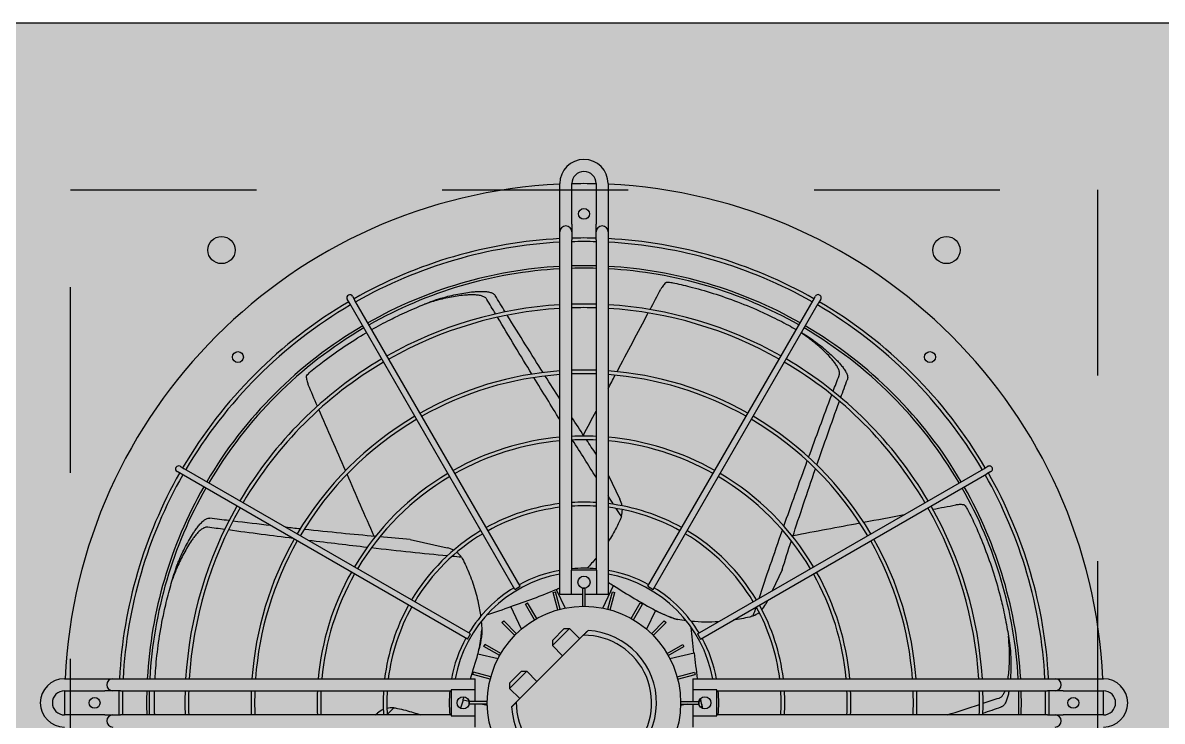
# Model space of a CAD drawing. Header units: metres. Extents: x -11 to 85, y -301 to 135.
# Drawn here: x 64.883 to 65.496, y -27.8 to -27.424 of the extents above; entities that cross this region are included whole.
import ezdxf

# ---------------------------------------------------------------- set-up
doc = ezdxf.new("R2010")
doc.units = ezdxf.units.M
doc.header["$LTSCALE"] = 0.036
doc.linetypes.add('HIDDEN', pattern=[0.375, 0.25, -0.125])
for name, color, linetype in [('elec psiktis', 170, 'Continuous'), ('elec psiktis exartimata', 170, 'Continuous'), ('fan klimatismos hatch', 21, 'Continuous')]:
    doc.layers.add(name, color=color, linetype=linetype)

# ---------------------------------------------------------------- blocks, each defined once
blk = doc.blocks.new('elec psiktis')
at = {"layer": 'fan klimatismos hatch'}
blk.add_hatch(color=256, dxfattribs=at).paths.add_polyline_path([(-0.00644, 2.2384), (-1.18294, 2.2384), (-1.18294, -0.0146), (-0.00644, -0.0146)])
at = {"layer": 'elec psiktis'}
blk.add_line((-0.00644, -0.0146), (-4.78444, -0.0146), dxfattribs=at)
at = {"layer": 'elec psiktis exartimata', "linetype": 'HIDDEN'}
for p, q in [((-1.01969, 0.12365), (-1.01969, 0.97365)), ((-0.16969, 0.97365), (-0.16969, 0.12365)), ((-0.16969, 0.12365), (-1.01969, 0.12365))]:
    blk.add_line(p, q, dxfattribs=at)
at = {"layer": 'elec psiktis exartimata'}
for p, q in [((-0.68469, 0.55932), (-0.68469, 0.56865)), ((-0.50469, 0.56865), (-0.50469, 0.55932)), ((-1.02469, 0.55865), (-0.99119, 0.55865)), ((-0.98469, 0.55865), (-0.99119, 0.55865)), ((-0.97819, 0.55865), (-0.98469, 0.55865)), ((-0.97819, 0.55865), (-0.70469, 0.55865)), ((-0.68469, 0.55932), (-0.70469, 0.55932)), ((-0.70469, 0.55932), (-0.70469, 0.53798)), ((-0.68469, 0.54965), (-0.68469, 0.55932)), ((-0.50469, 0.55932), (-0.50469, 0.54965)), ((-0.48469, 0.55932), (-0.50469, 0.55932)), ((-0.48469, 0.53798), (-0.48469, 0.55932)), ((-0.48469, 0.55865), (-0.21119, 0.55865)), ((-0.42176, 0.55865), (-0.42366, 0.55714)), ((-0.20469, 0.55865), (-0.21119, 0.55865)), ((-0.19819, 0.55865), (-0.20469, 0.55865)), ((-0.19819, 0.55865), (-0.16469, 0.55865)), ((-0.69139, 0.54743), (-0.6923, 0.55145)), ((-0.69137, 0.5471), (-0.68983, 0.54745)), ((-0.68969, 0.54765), (-0.68969, 0.54965)), ((-0.67468, 0.54965), (-0.68969, 0.54965)), ((-0.67468, 0.54765), (-0.68969, 0.54765)), ((-0.68469, 0.53798), (-0.68469, 0.54765)), ((-0.68018, 0.54965), (-0.67465, 0.55092)), ((-0.53869, 0.54808), (-0.59411, 0.49266)), ((-0.51472, 0.55092), (-0.50919, 0.54965)), ((-0.51469, 0.54965), (-0.49969, 0.54965)), ((-0.51469, 0.54765), (-0.49969, 0.54765)), ((-0.50469, 0.54765), (-0.50469, 0.53798)), ((-0.49969, 0.54965), (-0.49969, 0.54765)), ((-0.49954, 0.54745), (-0.49458, 0.54632)), ((-0.99119, 0.53865), (-1.02469, 0.53865)), ((-0.99119, 0.53865), (-0.98469, 0.53865)), ((-0.98469, 0.53865), (-0.97819, 0.53865)), ((-0.70469, 0.53865), (-0.97819, 0.53865)), ((-0.70469, 0.53798), (-0.68469, 0.53798)), ((-0.68469, 0.52865), (-0.68469, 0.53798)), ((-0.54165, 0.54512), (-0.53317, 0.53663)), ((-0.50469, 0.53798), (-0.48469, 0.53798)), ((-0.50469, 0.53798), (-0.50469, 0.52865)), ((-0.21119, 0.53865), (-0.48469, 0.53865)), ((-0.21119, 0.53865), (-0.20469, 0.53865)), ((-0.20469, 0.53865), (-0.19819, 0.53865)), ((-0.16469, 0.53865), (-0.19819, 0.53865)), ((-0.99119, 0.52865), (-1.02469, 0.52865)), ((-0.98469, 0.52865), (-0.99119, 0.52865)), ((-0.97819, 0.52865), (-0.98469, 0.52865)), ((-0.68469, 0.52865), (-0.97819, 0.52865)), ((-0.67221, 0.52892), (-0.68671, 0.52503)), ((-0.55579, 0.53098), (-0.54731, 0.52249)), ((-0.53317, 0.53663), (-0.54731, 0.52249)), ((-0.54307, 0.52249), (-0.53317, 0.53239)), ((-0.53317, 0.53239), (-0.53317, 0.53663)), ((-0.51716, 0.52892), (-0.50266, 0.52503)), ((-0.21119, 0.52865), (-0.50469, 0.52865)), ((-0.20469, 0.52865), (-0.21119, 0.52865)), ((-0.19819, 0.52865), (-0.20469, 0.52865)), ((-0.16469, 0.52865), (-0.19819, 0.52865)), ((-0.68619, 0.5231), (-0.68671, 0.52503)), ((-0.67169, 0.52698), (-0.68619, 0.5231)), ((-0.54307, 0.52249), (-0.54731, 0.52249)), ((-0.51768, 0.52698), (-0.50318, 0.5231)), ((-0.50266, 0.52503), (-0.50318, 0.5231)), ((-0.66575, 0.51192), (-0.68589, 0.50732)), ((-0.66446, 0.50952), (-0.67746, 0.50202)), ((-0.57701, 0.50976), (-0.56852, 0.50128)), ((-0.52491, 0.50952), (-0.51191, 0.50202)), ((-0.5069, 0.5081), (-0.52362, 0.51192)), ((-0.67646, 0.50029), (-0.67746, 0.50202)), ((-0.66346, 0.50779), (-0.67646, 0.50029)), ((-0.56852, 0.50128), (-0.58266, 0.48714)), ((-0.56852, 0.49703), (-0.56852, 0.50128)), ((-0.52591, 0.50779), (-0.51291, 0.50029)), ((-0.51191, 0.50202), (-0.51291, 0.50029)), ((-0.50703, 0.5078), (-0.50795, 0.50378)), ((-0.6912, 0.49582), (-0.92806, 0.35907)), ((-0.6887, 0.49149), (-0.92556, 0.35474)), ((-0.6887, 0.49149), (-0.6912, 0.49582)), ((-0.65196, 0.4928), (-0.66257, 0.48219)), ((-0.65054, 0.49138), (-0.66115, 0.48077)), ((-0.59115, 0.49562), (-0.58266, 0.48714)), ((-0.57842, 0.48714), (-0.56852, 0.49703)), ((-0.53883, 0.49138), (-0.52822, 0.48077)), ((-0.53741, 0.4928), (-0.5268, 0.48219)), ((-0.49817, 0.49582), (-0.50067, 0.49149)), ((-0.50067, 0.49149), (-0.26381, 0.35474)), ((-0.49817, 0.49582), (-0.26131, 0.35907)), ((-0.66115, 0.48077), (-0.66257, 0.48219)), ((-0.65375, 0.47209), (-0.64631, 0.48754)), ((-0.57842, 0.48714), (-0.58266, 0.48714)), ((-0.54306, 0.48754), (-0.53409, 0.46893)), ((-0.5268, 0.48219), (-0.52822, 0.48077)), ((-0.65402, 0.47229), (-0.65773, 0.47407)), ((-0.63555, 0.47988), (-0.64305, 0.46688)), ((-0.63382, 0.47888), (-0.64132, 0.46588)), ((-0.61635, 0.47164), (-0.62024, 0.45715)), ((-0.57302, 0.47164), (-0.56913, 0.45715)), ((-0.55555, 0.47888), (-0.54805, 0.46588)), ((-0.55382, 0.47988), (-0.54632, 0.46688)), ((-0.7465, 0.46389), (-0.74509, 0.4668)), ((-0.64132, 0.46588), (-0.64305, 0.46688)), ((-0.61027, 0.47019), (-0.61924, 0.45157)), ((-0.61442, 0.47113), (-0.61831, 0.45663)), ((-0.59569, 0.46866), (-0.59569, 0.45365)), ((-0.59369, 0.46866), (-0.59369, 0.45365)), ((-0.57166, 0.45474), (-0.5791, 0.47019)), ((-0.57495, 0.47113), (-0.57106, 0.45663)), ((-0.54632, 0.46688), (-0.54805, 0.46588)), ((-0.65185, 0.45464), (-0.7886, 0.21778)), ((-0.75875, 0.43845), (-0.75035, 0.4559)), ((-0.64752, 0.45214), (-0.65185, 0.45464)), ((-0.61831, 0.45663), (-0.62024, 0.45715)), ((-0.60535, 0.45865), (-0.61469, 0.45865)), ((-0.61469, 0.16515), (-0.61469, 0.45865)), ((-0.60535, 0.45865), (-0.60535, 0.43865)), ((-0.59569, 0.45865), (-0.60535, 0.45865)), ((-0.59369, 0.45365), (-0.59569, 0.45365)), ((-0.58402, 0.45865), (-0.59369, 0.45865)), ((-0.58402, 0.43865), (-0.58402, 0.45865)), ((-0.57469, 0.45865), (-0.58402, 0.45865)), ((-0.57469, 0.45865), (-0.57469, 0.16515)), ((-0.57197, 0.45465), (-0.57469, 0.45334)), ((-0.56913, 0.45715), (-0.57106, 0.45663)), ((-0.53752, 0.45464), (-0.54185, 0.45214)), ((-0.53752, 0.45464), (-0.40077, 0.21778)), ((-0.64752, 0.45214), (-0.78427, 0.21528)), ((-0.54185, 0.45214), (-0.4051, 0.21528)), ((-0.60535, 0.43865), (-0.58402, 0.43865)), ((-0.60469, 0.16515), (-0.60469, 0.43865)), ((-0.58469, 0.43865), (-0.58469, 0.16515)), ((-0.45074, 0.41323), (-0.48142, 0.42023)), ((-0.61469, 0.35971), (-0.62447, 0.38003)), ((-0.93152, 0.35707), (-0.92806, 0.35907)), ((-0.26131, 0.35907), (-0.25785, 0.35707)), ((-0.92556, 0.35474), (-0.92902, 0.35274)), ((-0.26035, 0.35274), (-0.26381, 0.35474)), ((-0.7906, 0.21432), (-0.7886, 0.21778)), ((-0.40077, 0.21778), (-0.39877, 0.21432)), ((-0.78427, 0.21528), (-0.78627, 0.21182)), ((-0.4031, 0.21182), (-0.4051, 0.21528)), ((-0.61469, 0.15865), (-0.61469, 0.16515)), ((-0.60469, 0.16515), (-0.60469, 0.15865)), ((-0.58469, 0.15865), (-0.58469, 0.16515)), ((-0.57469, 0.16515), (-0.57469, 0.15865)), ((-0.61469, 0.15215), (-0.61469, 0.15865)), ((-0.61469, 0.11865), (-0.61469, 0.15215)), ((-0.60469, 0.15865), (-0.60469, 0.15215)), ((-0.60469, 0.11865), (-0.60469, 0.15215)), ((-0.58469, 0.15215), (-0.58469, 0.15865)), ((-0.58469, 0.15215), (-0.58469, 0.11865)), ((-0.57469, 0.15865), (-0.57469, 0.15215)), ((-0.57469, 0.15215), (-0.57469, 0.11865))]:
    blk.add_line(p, q, dxfattribs=at)
for centre, radius in [((-0.59469, 0.54865), 0.08), ((-0.99969, 0.54865), 0.0045), ((-0.69469, 0.54865), 0.005), ((-0.49469, 0.54865), 0.005), ((-0.18969, 0.54865), 0.0045), ((-0.59469, 0.44865), 0.005), ((-0.88106, 0.26228), 0.0045), ((-0.30831, 0.26228), 0.0045), ((-0.89469, 0.17365), 0.01125), ((-0.29469, 0.17365), 0.01125), ((-0.59469, 0.14365), 0.0045)]:
    blk.add_circle(centre, radius, dxfattribs=at)
for centre, radius, start, end in [((-0.59469, 0.54865), 0.06, 3.18969, 266.81031), ((-0.59469, 0.54865), 0.056, 359.41531, 270.58469), ((-1.02469, 0.54865), 0.02, 90, 270), ((-0.98469, 0.56365), 0.005, 90, 270), ((-0.20469, 0.56365), 0.005, 270, 90), ((-0.16469, 0.54865), 0.02, 270, 90), ((-1.02469, 0.54865), 0.01, 90, 270), ((-0.59469, 0.54865), 0.43, 178.66742, 180), ((-0.59469, 0.54865), 0.385, 178.51163, 180), ((-0.59469, 0.54865), 0.382, 178.49994, 180), ((-0.59469, 0.54865), 0.362, 178.41704, 180), ((-0.59469, 0.54865), 0.36, 178.40825, 180), ((-0.59469, 0.54865), 0.3303, 178.26508, 180), ((-0.59469, 0.54865), 0.3273, 178.24917, 180), ((-0.59469, 0.54865), 0.2756, 177.9206, 180), ((-0.59469, 0.54865), 0.2726, 177.8977, 180), ((-0.59469, 0.54865), 0.2209, 177.40537, 180), ((-0.59469, 0.54865), 0.2179, 177.36962, 180), ((-0.59469, 0.54865), 0.1662, 176.55052, 180), ((-0.59469, 0.54865), 0.1632, 176.48703, 180), ((-0.59469, 0.54865), 0.1115, 174.85445, 180), ((-0.59469, 0.54865), 0.1115, 354.85445, 5.14555), ((-0.59469, 0.54865), 0.1632, 356.48703, 3.51297), ((-0.59469, 0.54865), 0.1662, 356.55052, 3.44948), ((-0.43613, 0.57277), 0.02, 292.17537, 308.57143), ((-0.59469, 0.54865), 0.2179, 357.36962, 2.63038), ((-0.59469, 0.54865), 0.2209, 357.40537, 2.59463), ((-0.59469, 0.54865), 0.2726, 357.8977, 2.1023), ((-0.59469, 0.54865), 0.2756, 357.9206, 2.0794), ((-0.59469, 0.54865), 0.3273, 358.24917, 1.75083), ((-0.59469, 0.54865), 0.3303, 358.26508, 1.73492), ((-0.59469, 0.54865), 0.36, 358.40825, 1.59175), ((-0.59469, 0.54865), 0.362, 358.41704, 1.58296), ((-0.59469, 0.54865), 0.382, 358.49994, 1.50006), ((-0.59469, 0.54865), 0.385, 358.51163, 1.48837), ((-0.59469, 0.54865), 0.43, 358.66742, 1.33258), ((-0.16469, 0.54865), 0.01, 270, 90), ((-0.59469, 0.54865), 0.43, 180, 181.33258), ((-0.59469, 0.54865), 0.385, 180, 181.48837), ((-0.59469, 0.54865), 0.382, 180, 181.50006), ((-0.59469, 0.54865), 0.362, 180, 181.58296), ((-0.59469, 0.54865), 0.36, 180, 181.59175), ((-0.59469, 0.54865), 0.3303, 180, 181.73492), ((-0.59469, 0.54865), 0.3273, 180, 181.75083), ((-0.59469, 0.54865), 0.2756, 180, 182.0794), ((-0.59469, 0.54865), 0.2726, 180, 182.1023), ((-0.59469, 0.54865), 0.2209, 180, 182.59463), ((-0.59469, 0.54865), 0.2179, 180, 182.63038), ((-0.59469, 0.54865), 0.1662, 180, 183.44948), ((-0.59469, 0.54865), 0.1632, 180, 183.51297), ((-0.59469, 0.54865), 0.1115, 180, 185.14555), ((-1.22988, 0.45267), 0.54672, 9.74648, 9.946), ((-0.43613, 0.57277), 0.02, 267.0111, 283.22916), ((-0.98469, 0.53365), 0.005, 90, 270), ((0.01925, 0.35953), 0.54672, 160.02271, 160.31194), ((-0.20469, 0.53365), 0.005, 270, 90), ((-0.59469, 0.54865), 0.43, 182.66588, 267.33412), ((-0.59469, 0.54865), 0.385, 182.97774, 209.62795), ((-0.59469, 0.54865), 0.382, 183.00115, 209.62502), ((-0.59469, 0.54865), 0.362, 183.16713, 209.60431), ((-0.59469, 0.54865), 0.36, 183.18474, 209.60211), ((-0.59469, 0.54865), 0.3303, 183.47144, 209.56633), ((-0.59469, 0.54865), 0.3273, 183.5033, 209.56236), ((-0.59469, 0.54865), 0.2756, 184.16155, 209.48026), ((-0.59469, 0.54865), 0.2726, 184.20743, 209.47454), ((-0.59469, 0.54865), 0.2209, 185.1946, 209.35155), ((-0.59469, 0.54865), 0.2179, 185.26632, 209.34262), ((-0.59469, 0.54865), 0.1662, 186.91155, 209.13812), ((-0.59469, 0.54865), 0.1632, 187.03924, 209.12227), ((-0.59469, 0.54865), 0.1115, 190.33319, 208.71523), ((-0.59469, 0.54865), 0.1085, 190.62218, 259.37782), ((-1.22988, 0.45267), 0.54672, 5.737, 7.98886), ((-0.59469, 0.54865), 0.1085, 280.62218, 349.37782), ((-0.59469, 0.54865), 0.43, 272.66588, 357.33412), ((0.01925, 0.35953), 0.54672, 161.98072, 164.23172), ((-0.59469, 0.54865), 0.1115, 331.28477, 349.66681), ((-0.59469, 0.54865), 0.1632, 330.87773, 352.96076), ((-0.59469, 0.54865), 0.1662, 330.86188, 353.08845), ((-0.59469, 0.54865), 0.2179, 330.65738, 354.73368), ((-0.59469, 0.54865), 0.2209, 330.64845, 354.8054), ((-0.59469, 0.54865), 0.2726, 330.52546, 355.79257), ((-0.59469, 0.54865), 0.2756, 330.51974, 355.83845), ((-0.59469, 0.54865), 0.3273, 330.43764, 356.4967), ((-0.59469, 0.54865), 0.3303, 330.43367, 356.52856), ((-0.59469, 0.54865), 0.36, 330.39789, 356.81526), ((-0.59469, 0.54865), 0.362, 330.39569, 356.83287), ((-0.59469, 0.54865), 0.382, 330.37498, 356.99885), ((-0.59469, 0.54865), 0.385, 330.37205, 357.02226), ((-0.59469, 0.54865), 0.1115, 211.28477, 238.71523), ((-0.59469, 0.54865), 0.1115, 301.28477, 328.71523), ((-0.72707, 0.45813), 0.02, 137.88965, 154.28571), ((-0.72707, 0.45813), 0.02, 112.72538, 128.94345), ((-0.91568, -0.00781), 0.54672, 57.16557, 61.37458), ((-0.59469, 0.54865), 0.1662, 210.86188, 239.13812), ((-0.59469, 0.54865), 0.1632, 210.87773, 239.12227), ((-0.35976, -0.04926), 0.54672, 108.59414, 112.80315), ((-0.59469, 0.54865), 0.1632, 300.87773, 329.12227), ((-0.59469, 0.54865), 0.1662, 300.86188, 329.13812), ((-0.59469, 0.54865), 0.1115, 241.28477, 259.66681), ((-0.59469, 0.54865), 0.1115, 280.33319, 298.71523), ((-0.59469, 0.54865), 0.2209, 210.64845, 239.35155), ((-0.59469, 0.54865), 0.2179, 210.65738, 239.34262), ((-0.59469, 0.54865), 0.1115, 264.85445, 275.14555), ((-0.59469, 0.54865), 0.2179, 300.65738, 329.34262), ((-0.59469, 0.54865), 0.2209, 300.64845, 329.35155), ((-0.47697, 0.43973), 0.02, 215.58252, 231.80059), ((-0.47697, 0.43973), 0.02, 240.7468, 257.14286), ((-0.59469, 0.54865), 0.2756, 210.51974, 239.48026), ((-0.59469, 0.54865), 0.2726, 210.52546, 239.47454), ((-0.59469, 0.54865), 0.1632, 240.87773, 262.96076), ((-0.59469, 0.54865), 0.1632, 277.03924, 299.12227), ((-0.59469, 0.54865), 0.2726, 300.52546, 329.47454), ((-0.59469, 0.54865), 0.2756, 300.51974, 329.48026), ((-0.59469, 0.54865), 0.1662, 240.86188, 263.08845), ((-0.59469, 0.54865), 0.1662, 276.91155, 299.13812), ((-0.60645, 0.3887), 0.02, 164.15395, 180.37202), ((-0.59469, 0.54865), 0.3303, 210.43367, 239.56633), ((-0.59469, 0.54865), 0.3273, 210.43764, 239.56236), ((-0.60645, 0.3887), 0.02, 189.31822, 205.71429), ((-0.59469, 0.54865), 0.1632, 266.48703, 273.51297), ((-0.59469, 0.54865), 0.1662, 266.55052, 273.44948), ((-0.59469, 0.54865), 0.3273, 300.43764, 329.56236), ((-0.59469, 0.54865), 0.3303, 300.43367, 329.56633), ((-0.59469, 0.54865), 0.362, 210.39569, 239.60431), ((-0.59469, 0.54865), 0.36, 210.39789, 239.60211), ((-0.59469, 0.54865), 0.2179, 240.65738, 264.73368), ((-0.59469, 0.54865), 0.2179, 275.26632, 299.34262), ((-0.59469, 0.54865), 0.36, 300.39789, 329.60211), ((-0.59469, 0.54865), 0.362, 300.39569, 329.60431), ((-0.93027, 0.3549), 0.0025, 120, 300), ((-0.59469, 0.54865), 0.385, 210.37205, 239.62795), ((-0.59469, 0.54865), 0.382, 210.37498, 239.62502), ((-0.59469, 0.54865), 0.2209, 240.64845, 264.8054), ((-0.59469, 0.54865), 0.2209, 275.1946, 299.35155), ((-0.59469, 0.54865), 0.382, 300.37498, 329.62502), ((-0.59469, 0.54865), 0.385, 300.37205, 329.62795), ((-0.2591, 0.3549), 0.0025, 240, 60), ((-0.59469, 0.54865), 0.2179, 267.36962, 272.63038), ((-0.59469, 0.54865), 0.2209, 267.40537, 272.59463), ((-0.59469, 0.54865), 0.2726, 240.52546, 265.79257), ((-0.59469, 0.54865), 0.2726, 274.20743, 299.47454), ((-0.59469, 0.54865), 0.2756, 240.51974, 265.83845), ((-0.59469, 0.54865), 0.2756, 274.16155, 299.48026), ((-0.59469, 0.54865), 0.2726, 267.8977, 272.1023), ((-0.59469, 0.54865), 0.2756, 267.9206, 272.0794), ((-0.59469, 0.54865), 0.3303, 240.43367, 266.52856), ((-0.59469, 0.54865), 0.3273, 240.43764, 266.4967), ((-0.59469, 0.54865), 0.3273, 273.5033, 299.56236), ((-0.59469, 0.54865), 0.3303, 273.47144, 299.56633), ((-0.59469, 0.54865), 0.362, 240.39569, 266.83287), ((-0.59469, 0.54865), 0.36, 240.39789, 266.81526), ((-0.59469, 0.54865), 0.36, 273.18474, 299.60211), ((-0.59469, 0.54865), 0.362, 273.16713, 299.60431), ((-0.59469, 0.54865), 0.3273, 268.24917, 271.75083), ((-0.59469, 0.54865), 0.3303, 268.26508, 271.73492), ((-0.78844, 0.21307), 0.0025, 150, 330), ((-0.59469, 0.54865), 0.385, 240.37205, 267.02226), ((-0.59469, 0.54865), 0.382, 240.37498, 266.99885), ((-0.59469, 0.54865), 0.382, 273.00115, 299.62502), ((-0.59469, 0.54865), 0.385, 272.97774, 299.62795), ((-0.40094, 0.21307), 0.0025, 210, 30), ((-0.59469, 0.54865), 0.36, 268.40825, 271.59175), ((-0.59469, 0.54865), 0.362, 268.41704, 271.58296), ((-0.59469, 0.54865), 0.382, 268.49994, 271.50006), ((-0.59469, 0.54865), 0.385, 268.51163, 271.48837), ((-0.60969, 0.15865), 0.005, 180, 360), ((-0.57969, 0.15865), 0.005, 180, 360), ((-0.59469, 0.11865), 0.02, 180, 360), ((-0.59469, 0.54865), 0.43, 268.66742, 271.33258), ((-0.59469, 0.11865), 0.01, 180, 360)]:
    blk.add_arc(centre, radius, start, end, dxfattribs=at)
at = {"layer": 'elec psiktis exartimata', "extrusion": (0, 0, -1)}
for centre, major_axis, ratio, start_param, end_param in [((-17.36407, -3.13507), (16.70187, 3.81209), 0.018843, 0.181938, 0.187017), ((-17.36407, -3.13507), (16.77948, 3.82981), 0.018843, 0.19712, 0.205219), ((12.91571, 11.14354), (13.4561, 10.73088), 0.018843, 3.281463, 3.284642), ((-17.36407, -3.13507), (16.77948, 3.82981), 0.018843, 0.206114, 0.210059), ((-0.4775, 0.37812), (0.07216, 0.31617), 0.192511, -1.054205, -1.028833), ((-0.77425, 0.65145), (-0.07216, 0.31617), 0.192511, 2.087387, 2.163873), ((-8.17018, -14.85895), (7.46757, 15.50657), 0.018843, 0.13987, 0.143016), ((-0.65495, 0.35071), (0.29218, 0.14071), 0.192511, -1.054205, -0.97772), ((-8.17018, -14.85895), (7.46757, 15.50657), 0.018843, 0.146026, 0.168097), ((-0.78701, 0.47235), (-0.29218, 0.14071), 0.192511, 2.087387, 2.106047), ((-8.17018, -14.85895), (7.43303, 15.43485), 0.018843, 0.124789, 0.135982), ((16.11232, -3.40839), (-16.77948, 3.82981), 0.018843, 0.13987, 0.143049), ((16.11232, -3.40839), (-16.77948, 3.82981), 0.018843, 0.144674, 0.168097), ((16.11232, -3.40839), (-16.77948, 3.82981), 0.018843, 0.169281, 0.185293), ((4.47918, 1.85051), (7.75741, 1.77058), 0.040757, 2.322894, 2.332595), ((-8.17018, -14.85895), (7.43303, 15.43485), 0.018843, 0.137514, 0.160637), ((16.11232, -3.40839), (-16.70187, 3.81209), 0.018843, 0.124789, 0.135982), ((16.11232, -3.40839), (-16.70187, 3.81209), 0.018843, 0.137514, 0.160637), ((-2.99294, 5.20562), (-3.45237, 7.16892), 0.040757, 2.322894, 2.332595), ((16.11232, -3.40839), (-16.77948, 3.82981), 0.018843, 0.189296, 0.205219), ((4.47918, 1.85051), (7.75741, 1.77058), 0.040757, 2.333158, 2.339108), ((-8.17018, -14.85895), (7.46757, 15.50657), 0.018843, 0.169281, 0.187941), ((16.11232, -3.40839), (-16.70187, 3.81209), 0.018843, 0.161837, 0.166074), ((16.11232, -3.40839), (-16.70187, 3.81209), 0.018843, 0.170423, 0.180909), ((16.11232, -3.40839), (-16.70187, 3.81209), 0.018843, 0.181938, 0.187017), ((16.11232, -3.40839), (-16.77948, 3.82981), 0.018843, 0.206114, 0.210059), ((4.47918, 1.85051), (7.75741, 1.77058), 0.040757, 2.343333, 2.346709), ((6.72822, -14.98059), (-7.46757, 15.50657), 0.018843, 0.13987, 0.143049), ((6.72822, -14.98059), (-7.46757, 15.50657), 0.018843, 0.144674, 0.147962), ((6.72822, -14.98059), (-7.46757, 15.50657), 0.018843, 0.155025, 0.168097), ((-8.17018, -14.85895), (7.43303, 15.43485), 0.018843, 0.161837, 0.180909), ((-2.99294, 5.20562), (-3.45237, 7.16892), 0.040757, 2.333158, 2.342778), ((-8.17018, -14.85895), (7.46757, 15.50657), 0.018843, 0.188944, 0.205219), ((6.72822, -14.98059), (-7.43303, 15.43485), 0.018843, 0.129765, 0.135982), ((1.55098, 5.32726), (3.45237, 7.16892), 0.040757, 2.322894, 2.32675), ((6.72822, -14.98059), (-7.43303, 15.43485), 0.018843, 0.137514, 0.145075), ((6.72822, -14.98059), (-7.46757, 15.50657), 0.018843, 0.174837, 0.187941), ((-2.99294, 5.20562), (-3.45237, 7.16892), 0.040757, 2.343333, 2.346709), ((-8.17018, -14.85895), (7.43303, 15.43485), 0.018843, 0.181938, 0.187017), ((6.72822, -14.98059), (-7.43303, 15.43485), 0.018843, 0.152276, 0.160637), ((-8.17018, -14.85895), (7.46757, 15.50657), 0.018843, 0.206114, 0.210059), ((1.55098, 5.32726), (3.45237, 7.16892), 0.040757, 2.330442, 2.332595), ((1.55098, 5.32726), (3.45237, 7.16892), 0.040757, 2.333158, 2.342778), ((6.72822, -14.98059), (-7.43303, 15.43485), 0.018843, 0.161837, 0.180909), ((6.72822, -14.98059), (-7.46757, 15.50657), 0.018843, 0.188944, 0.205219), ((6.72822, -14.98059), (-7.46757, 15.50657), 0.018843, 0.206114, 0.210059), ((1.55098, 5.32726), (3.45237, 7.16892), 0.040757, 2.343333, 2.346709), ((6.72822, -14.98059), (-7.43303, 15.43485), 0.018843, 0.181938, 0.187017)]:
    blk.add_ellipse(centre, major_axis=major_axis, ratio=ratio, start_param=start_param, end_param=end_param, dxfattribs=at)
at = {"layer": 'elec psiktis exartimata'}
for points, knots in [([(-0.44025, 0.5532), (-0.44255, 0.55369), (-0.44485, 0.55423), (-0.4513, 0.55592), (-0.45543, 0.5572), (-0.45949, 0.55865)], [22.344079, 22.344079, 22.344079, 22.344079, 29.207025, 29.207025, 41.706566, 41.706566, 41.706566, 41.706566]), ([(-0.23965, 0.55865), (-0.23959, 0.55841), (-0.23954, 0.55817), (-0.23927, 0.55677), (-0.23915, 0.5556), (-0.23913, 0.55445)], [24.928779, 24.928779, 24.928779, 24.928779, 25.859516, 25.859516, 30.318685, 30.318685, 30.318685, 30.318685]), ([(-0.94643, 0.53865), (-0.94623, 0.53983), (-0.94599, 0.54103), (-0.94542, 0.54341), (-0.9451, 0.54458), (-0.94452, 0.54627), (-0.94431, 0.54682), (-0.94385, 0.54789), (-0.9436, 0.5484), (-0.94293, 0.5496), (-0.94244, 0.55033), (-0.94153, 0.55122), (-0.9412, 0.55148), (-0.9406, 0.55183), (-0.94034, 0.55195), (-0.94008, 0.55204)], [105.823819, 105.823819, 105.823819, 105.823819, 109.253118, 109.253118, 112.682473, 112.682473, 114.39715, 114.39715, 116.111827, 116.111827, 118.548976, 118.548976, 119.767551, 119.767551, 120.608571, 120.608571, 120.608571, 120.608571]), ([(-0.69131, 0.54711), (-0.69134, 0.54722), (-0.69136, 0.54732), (-0.69183, 0.54936), (-0.69232, 0.55132), (-0.69287, 0.55331)], [51.900767, 51.900767, 51.900767, 51.900767, 52.250056, 52.250056, 58.635791, 58.635791, 58.635791, 58.635791]), ([(-0.43717, 0.5528), (-0.43756, 0.55282), (-0.43794, 0.55285), (-0.43896, 0.55297), (-0.4396, 0.55307), (-0.44025, 0.5532)], [74.725099, 74.725099, 74.725099, 74.725099, 75.874264, 75.874264, 77.80458, 77.80458, 77.80458, 77.80458]), ([(-0.23913, 0.55445), (-0.23906, 0.54983), (-0.23907, 0.54503), (-0.2392, 0.5396), (-0.23921, 0.53913), (-0.23923, 0.53865)], [5.628237, 5.628237, 5.628237, 5.628237, 24.441601, 24.441601, 26.21864, 26.21864, 26.21864, 26.21864]), ([(-0.93838, 0.54463), (-0.93866, 0.54454), (-0.93892, 0.54442), (-0.93954, 0.54408), (-0.93989, 0.54382), (-0.94053, 0.54325), (-0.94082, 0.54292), (-0.94135, 0.54225), (-0.94159, 0.54189), (-0.94208, 0.54109), (-0.94234, 0.54062), (-0.9428, 0.53965), (-0.94301, 0.53916), (-0.9432, 0.53865)], [116.818504, 116.818504, 116.818504, 116.818504, 117.674315, 117.674315, 118.90653, 118.90653, 120.138745, 120.138745, 121.370961, 121.370961, 122.9854, 122.9854, 124.549341, 124.549341, 124.549341, 124.549341]), ([(-0.9476, 0.50502), (-0.94768, 0.50627), (-0.94776, 0.50752), (-0.94792, 0.51102), (-0.94799, 0.51327), (-0.94803, 0.51776), (-0.94801, 0.52), (-0.94787, 0.52439), (-0.94777, 0.52654), (-0.94761, 0.52865)], [72.856457, 72.856457, 72.856457, 72.856457, 76.498272, 76.498272, 82.972306, 82.972306, 89.446341, 89.446341, 95.760754, 95.760754, 95.760754, 95.760754]), ([(-0.94564, 0.52865), (-0.94594, 0.52673), (-0.94617, 0.52477), (-0.94654, 0.52072), (-0.94667, 0.51863), (-0.94685, 0.51442), (-0.94689, 0.51229), (-0.94688, 0.50804), (-0.94684, 0.50591), (-0.9466, 0.50025), (-0.94634, 0.49675), (-0.94596, 0.49334)], [134.466889, 134.466889, 134.466889, 134.466889, 140.459649, 140.459649, 146.632824, 146.632824, 152.805999, 152.805999, 158.979173, 158.979173, 169.240552, 169.240552, 169.240552, 169.240552]), ([(-0.23965, 0.52865), (-0.23981, 0.5258), (-0.24001, 0.5229), (-0.24081, 0.51302), (-0.24159, 0.50586), (-0.24367, 0.49123), (-0.24497, 0.48376), (-0.24701, 0.47398), (-0.24749, 0.47176), (-0.248, 0.46953)], [38.531666, 38.531666, 38.531666, 38.531666, 48.883202, 48.883202, 73.324803, 73.324803, 97.766405, 97.766405, 104.926774, 104.926774, 104.926774, 104.926774]), ([(-0.94596, 0.49334), (-0.94636, 0.49587), (-0.94673, 0.49844), (-0.94726, 0.50234), (-0.94743, 0.50368), (-0.9476, 0.50502)], [23.843624, 23.843624, 23.843624, 23.843624, 31.17572, 31.17572, 34.967352, 34.967352, 34.967352, 34.967352]), ([(-0.51027, 0.49117), (-0.51027, 0.4912), (-0.51026, 0.49123), (-0.50975, 0.49475), (-0.50915, 0.49817), (-0.50829, 0.50227), (-0.50812, 0.50303), (-0.50795, 0.50378)], [63.116183, 63.116183, 63.116183, 63.116183, 63.200181, 63.200181, 73.733544, 73.733544, 76.156299, 76.156299, 76.156299, 76.156299]), ([(-0.50696, 0.50812), (-0.50698, 0.50801), (-0.50701, 0.5079), (-0.50753, 0.50562), (-0.50798, 0.50336), (-0.5088, 0.49874), (-0.50916, 0.49637), (-0.50973, 0.49209), (-0.50995, 0.49019), (-0.51014, 0.48828)], [51.900767, 51.900767, 51.900767, 51.900767, 52.250056, 52.250056, 59.476064, 59.476064, 66.702072, 66.702072, 72.30074, 72.30074, 72.30074, 72.30074]), ([(-0.94137, 0.46953), (-0.9426, 0.47491), (-0.94372, 0.48039), (-0.94515, 0.48839), (-0.94557, 0.49086), (-0.94596, 0.49334)], [104.926774, 104.926774, 104.926774, 104.926774, 122.208006, 122.208006, 129.840338, 129.840338, 129.840338, 129.840338]), ([(-0.51014, 0.48828), (-0.51017, 0.48872), (-0.51019, 0.48916), (-0.51023, 0.49015), (-0.51025, 0.49069), (-0.51027, 0.49117)], [60.821368, 60.821368, 60.821368, 60.821368, 62.414931, 62.414931, 64.507113, 64.507113, 64.507113, 64.507113]), ([(-0.70601, 0.48149), (-0.70231, 0.48172), (-0.69861, 0.48181), (-0.69107, 0.4817), (-0.68722, 0.48149), (-0.68342, 0.48113)], [47.666287, 47.666287, 47.666287, 47.666287, 58.414049, 58.414049, 69.687336, 69.687336, 69.687336, 69.687336]), ([(-0.7348, 0.47657), (-0.73444, 0.47672), (-0.73408, 0.47686), (-0.73312, 0.4772), (-0.7325, 0.47739), (-0.73186, 0.47755)], [74.725099, 74.725099, 74.725099, 74.725099, 75.874264, 75.874264, 77.80458, 77.80458, 77.80458, 77.80458]), ([(-0.73186, 0.47755), (-0.72957, 0.47811), (-0.72727, 0.47862), (-0.72271, 0.47951), (-0.72047, 0.47989), (-0.71821, 0.48022)], [22.344079, 22.344079, 22.344079, 22.344079, 29.207025, 29.207025, 35.813429, 35.813429, 35.813429, 35.813429]), ([(-0.65373, 0.47215), (-0.65383, 0.47219), (-0.65392, 0.47224), (-0.65604, 0.47326), (-0.65813, 0.4742), (-0.66246, 0.47603), (-0.66469, 0.47691), (-0.66874, 0.47841), (-0.67054, 0.47905), (-0.67236, 0.47967)], [51.900767, 51.900767, 51.900767, 51.900767, 52.250056, 52.250056, 59.476064, 59.476064, 66.702072, 66.702072, 72.30074, 72.30074, 72.30074, 72.30074]), ([(-0.67236, 0.47967), (-0.67192, 0.47959), (-0.67149, 0.47951), (-0.67052, 0.47934), (-0.66999, 0.47924), (-0.66951, 0.47915)], [60.821368, 60.821368, 60.821368, 60.821368, 62.414931, 62.414931, 64.507113, 64.507113, 64.507113, 64.507113]), ([(-0.66951, 0.47915), (-0.66948, 0.47914), (-0.66945, 0.47913), (-0.66614, 0.47784), (-0.66293, 0.47649), (-0.65913, 0.47474), (-0.65843, 0.47441), (-0.65773, 0.47407)], [63.116183, 63.116183, 63.116183, 63.116183, 63.200181, 63.200181, 73.733544, 73.733544, 76.156299, 76.156299, 76.156299, 76.156299]), ([(-0.49484, 0.43074), (-0.49589, 0.43285), (-0.4969, 0.43498), (-0.4999, 0.44174), (-0.5017, 0.44646), (-0.50481, 0.45605), (-0.50612, 0.46092), (-0.50796, 0.46959), (-0.50861, 0.47338), (-0.50911, 0.47717)], [22.344079, 22.344079, 22.344079, 22.344079, 29.207025, 29.207025, 43.810537, 43.810537, 58.414049, 58.414049, 69.687336, 69.687336, 69.687336, 69.687336]), ([(-0.91251, 0.38916), (-0.91459, 0.39329), (-0.91666, 0.39763), (-0.92136, 0.40802), (-0.92397, 0.41422), (-0.92898, 0.42721), (-0.93138, 0.434), (-0.93585, 0.44809), (-0.93792, 0.45539), (-0.94033, 0.46508), (-0.94086, 0.46729), (-0.94137, 0.46953)], [5.628237, 5.628237, 5.628237, 5.628237, 24.441601, 24.441601, 48.883202, 48.883202, 73.324803, 73.324803, 97.766405, 97.766405, 104.926774, 104.926774, 104.926774, 104.926774]), ([(-0.248, 0.46953), (-0.24923, 0.46414), (-0.2506, 0.45872), (-0.25278, 0.45089), (-0.25348, 0.44848), (-0.2542, 0.44608)], [104.926774, 104.926774, 104.926774, 104.926774, 122.208006, 122.208006, 129.840338, 129.840338, 129.840338, 129.840338]), ([(-0.57168, 0.45479), (-0.57178, 0.45474), (-0.57188, 0.4547), (-0.57287, 0.45422), (-0.57378, 0.45377), (-0.57469, 0.4533)], [51.900767, 51.900767, 51.900767, 51.900767, 52.250056, 52.250056, 55.469243, 55.469243, 55.469243, 55.469243]), ([(-0.28328, 0.40316), (-0.28299, 0.40312), (-0.2827, 0.40311), (-0.28199, 0.40315), (-0.28157, 0.40323), (-0.28074, 0.40347), (-0.28034, 0.40363), (-0.27957, 0.40401), (-0.2792, 0.40423), (-0.27841, 0.40473), (-0.27798, 0.40505), (-0.27713, 0.40574), (-0.27671, 0.4061), (-0.27549, 0.40725), (-0.27471, 0.40808), (-0.27321, 0.40981), (-0.27249, 0.4107), (-0.27113, 0.4125), (-0.2705, 0.41339), (-0.26877, 0.4159), (-0.26768, 0.41762), (-0.26556, 0.42116), (-0.26453, 0.42299), (-0.26254, 0.4267), (-0.26158, 0.4286), (-0.25974, 0.43243), (-0.25886, 0.43437), (-0.25662, 0.43957), (-0.25534, 0.44284), (-0.2542, 0.44608)], [116.818504, 116.818504, 116.818504, 116.818504, 117.674315, 117.674315, 118.90653, 118.90653, 120.138745, 120.138745, 121.370961, 121.370961, 122.9854, 122.9854, 124.599839, 124.599839, 127.828717, 127.828717, 131.057596, 131.057596, 134.286474, 134.286474, 140.459649, 140.459649, 146.632824, 146.632824, 152.805999, 152.805999, 158.979173, 158.979173, 169.240552, 169.240552, 169.240552, 169.240552]), ([(-0.2542, 0.44608), (-0.25494, 0.44362), (-0.25571, 0.44115), (-0.25693, 0.4374), (-0.25736, 0.43612), (-0.25779, 0.43484)], [23.843624, 23.843624, 23.843624, 23.843624, 31.17572, 31.17572, 34.967352, 34.967352, 34.967352, 34.967352]), ([(-0.25779, 0.43484), (-0.25825, 0.43368), (-0.25873, 0.43252), (-0.2601, 0.42929), (-0.26102, 0.42724), (-0.26293, 0.42318), (-0.26392, 0.42117), (-0.26597, 0.41723), (-0.26703, 0.41529), (-0.2692, 0.41152), (-0.27032, 0.40969), (-0.27208, 0.40699), (-0.27274, 0.40602), (-0.27413, 0.40407), (-0.27487, 0.40309), (-0.2764, 0.4012), (-0.27721, 0.40028), (-0.27846, 0.39902), (-0.27889, 0.39861), (-0.27976, 0.39785), (-0.28021, 0.39749), (-0.28133, 0.39671), (-0.2821, 0.39626), (-0.2833, 0.39585), (-0.28371, 0.39576), (-0.28441, 0.3957), (-0.28469, 0.39571), (-0.28497, 0.39574)], [72.856457, 72.856457, 72.856457, 72.856457, 76.498272, 76.498272, 82.972306, 82.972306, 89.446341, 89.446341, 95.920375, 95.920375, 102.39441, 102.39441, 105.823764, 105.823764, 109.253118, 109.253118, 112.682473, 112.682473, 114.39715, 114.39715, 116.111827, 116.111827, 118.548976, 118.548976, 119.767551, 119.767551, 120.608571, 120.608571, 120.608571, 120.608571]), ([(-0.49323, 0.42809), (-0.49346, 0.42841), (-0.49367, 0.42873), (-0.49422, 0.42959), (-0.49454, 0.43016), (-0.49484, 0.43074)], [74.725099, 74.725099, 74.725099, 74.725099, 75.874264, 75.874264, 77.80458, 77.80458, 77.80458, 77.80458]), ([(-0.62462, 0.39707), (-0.62363, 0.39921), (-0.62259, 0.40133), (-0.61942, 0.40743), (-0.61714, 0.41134), (-0.61469, 0.41514)], [22.344079, 22.344079, 22.344079, 22.344079, 29.207025, 29.207025, 42.305301, 42.305301, 42.305301, 42.305301]), ([(-0.62569, 0.39417), (-0.62558, 0.39454), (-0.62547, 0.39491), (-0.62513, 0.39587), (-0.62489, 0.39648), (-0.62462, 0.39707)], [74.725099, 74.725099, 74.725099, 74.725099, 75.874264, 75.874264, 77.80458, 77.80458, 77.80458, 77.80458]), ([(-0.90948, 0.38473), (-0.90991, 0.3852), (-0.9103, 0.38569), (-0.91138, 0.38713), (-0.912, 0.38813), (-0.91251, 0.38916)], [23.505025, 23.505025, 23.505025, 23.505025, 25.859516, 25.859516, 30.318685, 30.318685, 30.318685, 30.318685]), ([(-0.90948, 0.38473), (-0.9093, 0.3847), (-0.90911, 0.38467), (-0.90833, 0.38456), (-0.90771, 0.3845), (-0.90648, 0.38443), (-0.90586, 0.38443), (-0.90461, 0.38448), (-0.90399, 0.38453), (-0.90303, 0.38466), (-0.90269, 0.38472), (-0.90235, 0.38478)], [148.21489, 148.21489, 148.21489, 148.21489, 148.790276, 148.790276, 150.632855, 150.632855, 152.475435, 152.475435, 154.318014, 154.318014, 155.348889, 155.348889, 155.348889, 155.348889]), ([(-0.36483, 0.27822), (-0.36484, 0.27841), (-0.36485, 0.2786), (-0.36491, 0.27939), (-0.36499, 0.28), (-0.3652, 0.28122), (-0.36534, 0.28182), (-0.36566, 0.28303), (-0.36585, 0.28362), (-0.36619, 0.28453), (-0.36632, 0.28485), (-0.36646, 0.28517)], [148.21489, 148.21489, 148.21489, 148.21489, 148.790276, 148.790276, 150.632855, 150.632855, 152.475435, 152.475435, 154.318014, 154.318014, 155.348889, 155.348889, 155.348889, 155.348889]), ([(-0.78061, 0.24553), (-0.78164, 0.24624), (-0.78267, 0.24697), (-0.7855, 0.24902), (-0.7873, 0.25037), (-0.79084, 0.25314), (-0.79257, 0.25455), (-0.79596, 0.25742), (-0.79762, 0.25889), (-0.80081, 0.26184), (-0.80235, 0.26334), (-0.80458, 0.26566), (-0.80538, 0.26652), (-0.80697, 0.26831), (-0.80776, 0.26924), (-0.80926, 0.27116), (-0.80998, 0.27215), (-0.81094, 0.27365), (-0.81124, 0.27416), (-0.81179, 0.27518), (-0.81204, 0.2757), (-0.81255, 0.27697), (-0.81281, 0.27781), (-0.81294, 0.27908), (-0.81294, 0.2795), (-0.81284, 0.28019), (-0.81278, 0.28047), (-0.81268, 0.28073)], [72.856457, 72.856457, 72.856457, 72.856457, 76.498272, 76.498272, 82.972306, 82.972306, 89.446341, 89.446341, 95.920375, 95.920375, 102.39441, 102.39441, 105.823764, 105.823764, 109.253118, 109.253118, 112.682473, 112.682473, 114.39715, 114.39715, 116.111827, 116.111827, 118.548976, 118.548976, 119.767551, 119.767551, 120.608571, 120.608571, 120.608571, 120.608571]), ([(-0.80583, 0.27743), (-0.80593, 0.27716), (-0.80601, 0.27688), (-0.80613, 0.27618), (-0.80614, 0.27575), (-0.80609, 0.27489), (-0.80602, 0.27446), (-0.80582, 0.27362), (-0.80569, 0.27321), (-0.80537, 0.27233), (-0.80516, 0.27184), (-0.80468, 0.27086), (-0.80442, 0.27037), (-0.80358, 0.26893), (-0.80294, 0.26798), (-0.80158, 0.26613), (-0.80087, 0.26523), (-0.79943, 0.26351), (-0.7987, 0.26269), (-0.79663, 0.26045), (-0.7952, 0.259), (-0.79222, 0.25615), (-0.79067, 0.25474), (-0.78749, 0.25198), (-0.78585, 0.25062), (-0.78252, 0.24797), (-0.78083, 0.24668), (-0.77759, 0.24431), (-0.77606, 0.24323), (-0.77451, 0.24218)], [116.818504, 116.818504, 116.818504, 116.818504, 117.674315, 117.674315, 118.90653, 118.90653, 120.138745, 120.138745, 121.370961, 121.370961, 122.9854, 122.9854, 124.599839, 124.599839, 127.828717, 127.828717, 131.057596, 131.057596, 134.286474, 134.286474, 140.459649, 140.459649, 146.632824, 146.632824, 152.805999, 152.805999, 158.979173, 158.979173, 164.453305, 164.453305, 164.453305, 164.453305]), ([(-0.36847, 0.27428), (-0.37204, 0.27134), (-0.3758, 0.26836), (-0.38489, 0.26146), (-0.39035, 0.25754), (-0.4019, 0.24976), (-0.40799, 0.24592), (-0.41448, 0.2421), (-0.4146, 0.24202), (-0.41472, 0.24195)], [5.628237, 5.628237, 5.628237, 5.628237, 24.441601, 24.441601, 48.883202, 48.883202, 73.324803, 73.324803, 73.794065, 73.794065, 73.794065, 73.794065]), ([(-0.36483, 0.27822), (-0.36519, 0.27771), (-0.36557, 0.27721), (-0.36674, 0.27584), (-0.36758, 0.27502), (-0.36847, 0.27428)], [23.505025, 23.505025, 23.505025, 23.505025, 25.859516, 25.859516, 30.318685, 30.318685, 30.318685, 30.318685]), ([(-0.77465, 0.24195), (-0.77548, 0.24244), (-0.77632, 0.24294), (-0.77831, 0.24413), (-0.77946, 0.24482), (-0.78061, 0.24553)], [28.432762, 28.432762, 28.432762, 28.432762, 31.17572, 31.17572, 34.967352, 34.967352, 34.967352, 34.967352]), ([(-0.74897, 0.22827), (-0.75395, 0.23066), (-0.75893, 0.23321), (-0.76604, 0.23705), (-0.76818, 0.23824), (-0.77032, 0.23945)], [104.926774, 104.926774, 104.926774, 104.926774, 122.208006, 122.208006, 129.682914, 129.682914, 129.682914, 129.682914]), ([(-0.41905, 0.23945), (-0.42398, 0.23666), (-0.42906, 0.23393), (-0.43629, 0.23027), (-0.43833, 0.22926), (-0.4404, 0.22827)], [79.270257, 79.270257, 79.270257, 79.270257, 97.766405, 97.766405, 104.926774, 104.926774, 104.926774, 104.926774]), ([(-0.66815, 0.20073), (-0.67267, 0.20168), (-0.67735, 0.20276), (-0.68842, 0.20557), (-0.69489, 0.20739), (-0.70817, 0.21158), (-0.71497, 0.21393), (-0.72877, 0.21922), (-0.73577, 0.22215), (-0.74485, 0.22631), (-0.74691, 0.22728), (-0.74897, 0.22827)], [5.628237, 5.628237, 5.628237, 5.628237, 24.441601, 24.441601, 48.883202, 48.883202, 73.324803, 73.324803, 97.766405, 97.766405, 104.926774, 104.926774, 104.926774, 104.926774]), ([(-0.4404, 0.22827), (-0.44537, 0.22587), (-0.45046, 0.22356), (-0.45795, 0.22038), (-0.46026, 0.21943), (-0.46259, 0.2185)], [104.926774, 104.926774, 104.926774, 104.926774, 122.208006, 122.208006, 129.840338, 129.840338, 129.840338, 129.840338]), ([(-0.51428, 0.21447), (-0.51413, 0.21422), (-0.51396, 0.21399), (-0.51349, 0.21346), (-0.51316, 0.21318), (-0.51246, 0.21268), (-0.51207, 0.21247), (-0.5113, 0.2121), (-0.5109, 0.21195), (-0.51001, 0.21165), (-0.50949, 0.21151), (-0.50843, 0.21127), (-0.50788, 0.21117), (-0.50623, 0.21093), (-0.50509, 0.21084), (-0.5028, 0.21074), (-0.50165, 0.21074), (-0.49941, 0.2108), (-0.49831, 0.21086), (-0.49527, 0.21107), (-0.49324, 0.21129), (-0.48915, 0.21184), (-0.48709, 0.21217), (-0.48294, 0.21294), (-0.48086, 0.21337), (-0.47672, 0.21432), (-0.47465, 0.21484), (-0.46919, 0.21633), (-0.46583, 0.21737), (-0.46259, 0.2185)], [116.818504, 116.818504, 116.818504, 116.818504, 117.674315, 117.674315, 118.90653, 118.90653, 120.138745, 120.138745, 121.370961, 121.370961, 122.9854, 122.9854, 124.599839, 124.599839, 127.828717, 127.828717, 131.057596, 131.057596, 134.286474, 134.286474, 140.459649, 140.459649, 146.632824, 146.632824, 152.805999, 152.805999, 158.979173, 158.979173, 169.240552, 169.240552, 169.240552, 169.240552]), ([(-0.46259, 0.2185), (-0.46498, 0.21754), (-0.46739, 0.21661), (-0.47108, 0.21522), (-0.47235, 0.21476), (-0.47361, 0.2143)], [23.843624, 23.843624, 23.843624, 23.843624, 31.17572, 31.17572, 34.967352, 34.967352, 34.967352, 34.967352]), ([(-0.47361, 0.2143), (-0.47481, 0.21394), (-0.47602, 0.21359), (-0.47939, 0.21265), (-0.48157, 0.21208), (-0.48594, 0.21104), (-0.48813, 0.21057), (-0.49249, 0.20971), (-0.49466, 0.20933), (-0.49896, 0.20868), (-0.50109, 0.20841), (-0.5043, 0.2081), (-0.50547, 0.20801), (-0.50786, 0.20789), (-0.50908, 0.20785), (-0.51152, 0.20788), (-0.51274, 0.20793), (-0.51451, 0.20812), (-0.5151, 0.2082), (-0.51624, 0.20841), (-0.5168, 0.20854), (-0.51811, 0.20893), (-0.51894, 0.20925), (-0.52001, 0.20994), (-0.52034, 0.2102), (-0.52081, 0.21071), (-0.52099, 0.21093), (-0.52113, 0.21117)], [72.856457, 72.856457, 72.856457, 72.856457, 76.498272, 76.498272, 82.972306, 82.972306, 89.446341, 89.446341, 95.920375, 95.920375, 102.39441, 102.39441, 105.823764, 105.823764, 109.253118, 109.253118, 112.682473, 112.682473, 114.39715, 114.39715, 116.111827, 116.111827, 118.548976, 118.548976, 119.767551, 119.767551, 120.608571, 120.608571, 120.608571, 120.608571]), ([(-0.6628, 0.20033), (-0.66343, 0.20029), (-0.66406, 0.20028), (-0.66586, 0.20034), (-0.66702, 0.20049), (-0.66815, 0.20073)], [23.505025, 23.505025, 23.505025, 23.505025, 25.859516, 25.859516, 30.318685, 30.318685, 30.318685, 30.318685]), ([(-0.6628, 0.20033), (-0.66266, 0.20046), (-0.66252, 0.20058), (-0.66194, 0.20113), (-0.66151, 0.20157), (-0.66069, 0.20249), (-0.6603, 0.20298), (-0.65957, 0.20398), (-0.65922, 0.2045), (-0.65872, 0.20533), (-0.65855, 0.20563), (-0.65839, 0.20594)], [148.21489, 148.21489, 148.21489, 148.21489, 148.790276, 148.790276, 150.632855, 150.632855, 152.475435, 152.475435, 154.318014, 154.318014, 155.348889, 155.348889, 155.348889, 155.348889])]:
    blk.add_open_spline(points, degree=3, knots=knots, dxfattribs=at)
for points in [[(-0.69273, 0.55325), (-0.69258, 0.55265), (-0.69244, 0.55205), (-0.6923, 0.55145)], [(-0.5096, 0.48133), (-0.50984, 0.48365), (-0.51002, 0.48597), (-0.51014, 0.48828)], [(-0.67926, 0.48068), (-0.67694, 0.4804), (-0.67464, 0.48006), (-0.67236, 0.47967)], [(-0.60469, 0.42881), (-0.60229, 0.43171), (-0.5998, 0.4345), (-0.59722, 0.43718)]]:
    blk.add_open_spline(points, degree=3, dxfattribs=at)
for points in [[(-0.53478, 0.55199), (-0.5368, 0.54997), (-0.53869, 0.54808)], [(-0.59411, 0.49266), (-0.596, 0.49077), (-0.59802, 0.48875)]]:
    blk.add_rational_spline(points, [1, 1.00113807364, 1], degree=2, dxfattribs=at)

msp = doc.modelspace()

# ---------------------------------------------------------------- block references
at = {"layer": 'elec psiktis', "linetype": 'Continuous', "xscale": 0.6500000000014552, "yscale": 0.6500000000014552, "zscale": 0.65, "rotation": 180}
msp.add_blockref('elec psiktis', (64.79857, -27.43366), dxfattribs=at)

doc.saveas('drawing.dxf')
